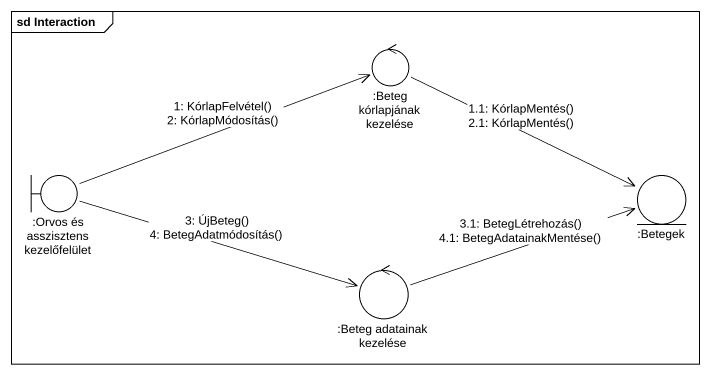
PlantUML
@startuml
mainframe sd Interaction
control ":Beteg kórlapjának kezelése" as Beteg_kórlapjának_kezelése
boundary ":Orvos és asszisztens kezelőfelület" as Orvos_és_asszisztens
entity ":Betegek" as Betegek
control ":Beteg adatainak kezelése" as Beteg_adatainak_kezelése
Orvos_és_asszisztens -right-> Beteg_kórlapjának_kezelése : 1: KórlapFelvétel()\n2: KórlapMódosítás()
Beteg_kórlapjának_kezelése -right-> Betegek : 1.1: KórlapMentés()\n2.1: KórlapMentés()
Orvos_és_asszisztens -right-> Beteg_adatainak_kezelése : 3: ÚjBeteg()\n4: BetegAdatmódosítás()
Beteg_adatainak_kezelése -right-> Betegek : 3.1: BetegLétrehozás()\n4.1: BetegAdatainakMentése()
@enduml
